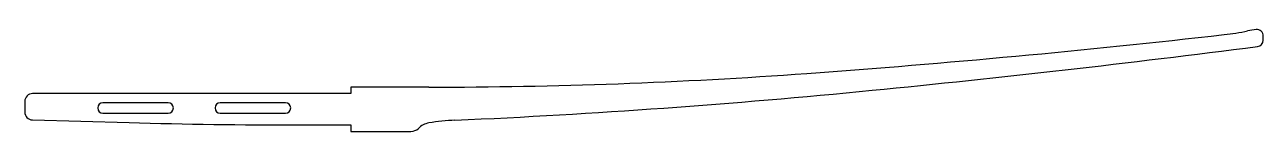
# Model space of a CAD drawing. Header units: millimetres. Extents: x -250 to 700, y -17 to 61.
import ezdxf

# ---------------------------------------------------------------- set-up
doc = ezdxf.new("R2010")
doc.units = ezdxf.units.MM

msp = doc.modelspace()

# ---------------------------------------------------------------- linework, layer by layer
at = {"color": 7, "linetype": 'Continuous', "lineweight": 25}
for p, q in [((700, 53.11), (700, 56.17)), ((0, 12), (-244, 12)), ((60, 17), (0, 17)), ((0, 17), (0, 12)), ((-250, 6), (-250, -2.16)), ((-140, 5), (-190, 5)), ((-50, 5), (-100, 5)), ((-244.17, -8.16), (-170, -10.21)), ((-190, -3), (-140, -3)), ((-100, -3), (-50, -3)), ((-40, -12), (0, -12)), ((0, -12), (0, -17)), ((0, -17), (46.26, -17))]:
    msp.add_line(p, q, dxfattribs=at)
for centre, radius, start, end in [((-230, 8006.47), 8000, 274.157592, 276.45945), ((648.85, 244.05), 187.99, 276.45945, 282.01994), ((698.72, 9.86), 51.46, 94.58857, 102.01994), ((695, 56.17), 5, 0, 94.58857), ((-581.07, 9966.32), 10000, 275.630156, 277.335002), ((695, 53.11), 5, 277.335, 0), ((60, 4017), 4000, 270, 274.15759), ((-244, 6), 6, 90, 180), ((-188.64, 5985.61), 6000, 272.566182, 275.630156), ((-190, 1), 4, 90, 270), ((-140, 1), 4, 270, 90), ((-100, 1), 4, 90, 270), ((-50, 1), 4, 270, 90), ((-244, -2.16), 6, 180, 268.41969), ((87.34, -172.19), 163.99, 92.56618, 99.59801), ((-40, 4701.89), 4713.89, 268.41969, 270), ((46.26, -9), 8, 270, 314.90631), ((62.5, -25.29), 15, 99.59801, 134.90631)]:
    msp.add_arc(centre, radius, start, end, dxfattribs=at)

doc.saveas('drawing.dxf')
